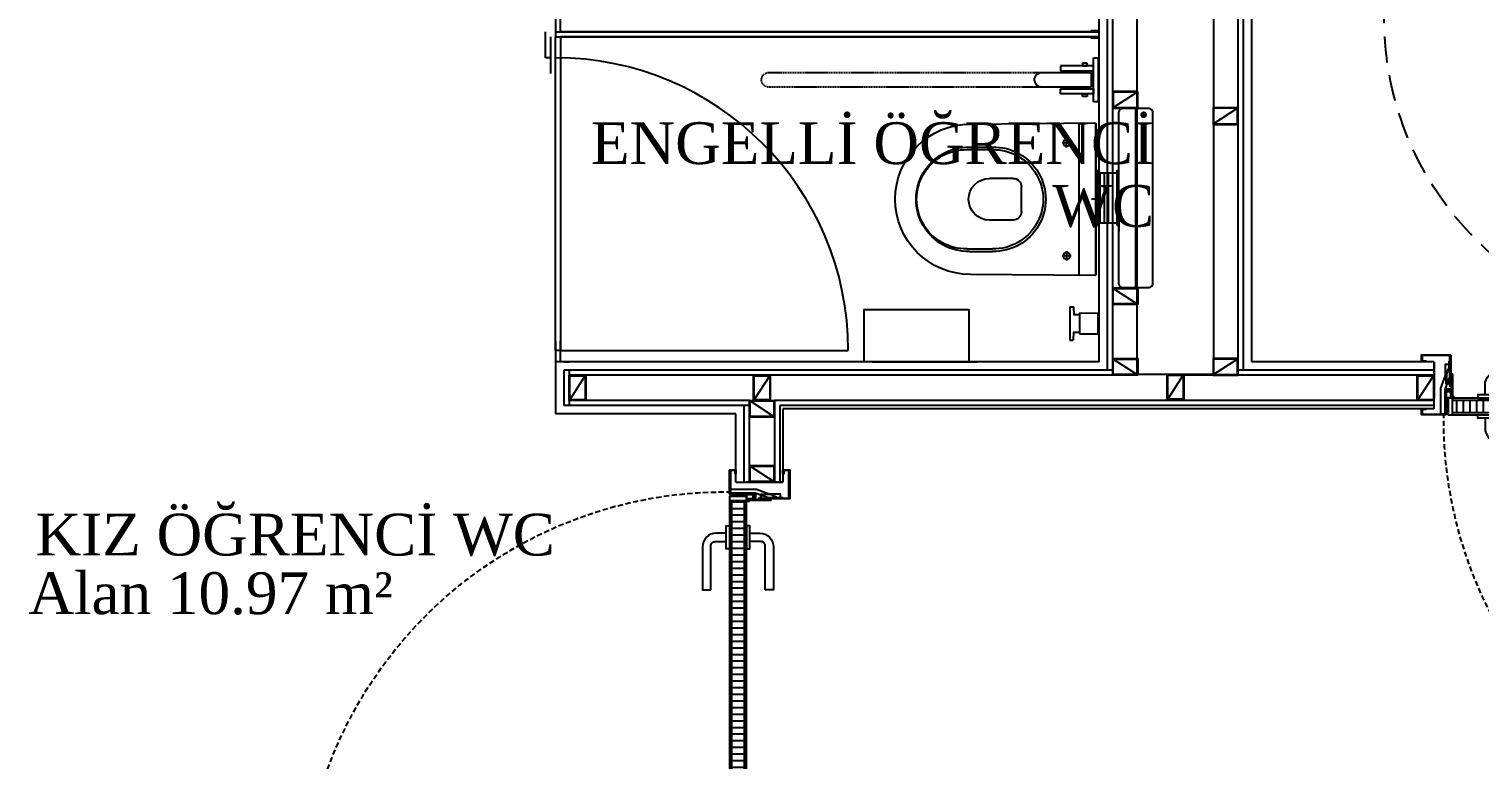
# Model space of a CAD drawing. Header units: millimetres. Extents: x -29311 to -3405, y 28913 to 42880.
# Drawn here: x -17396 to -17049.3, y 32018.8 to 32193.4 of the extents above; entities that cross this region are included whole.
import ezdxf
from ezdxf.enums import TextEntityAlignment as Align

# ---------------------------------------------------------------- set-up
doc = ezdxf.new("R2010")
doc.units = ezdxf.units.MM
for name, pattern in [('( Hidden )', [0.375, 0.25, -0.125]), ('CENTER2', [1.125, 0.75, -0.125, 0.125, -0.125]), ('DASHED2', [0.375, 0.25, -0.125]), ('HIDDEN', [0.375, 0.25, -0.125])]:
    doc.linetypes.add(name, pattern=pattern)
for name, color, linetype in [('A-DUVAR-ALCIPAN', 9, 'Continuous'), ('A-DUVAR-ALCIPAN-CELIK', 144, 'Continuous'), ('A-DUVAR-TARAMA', 251, 'Continuous'), ('A-KAPI-AHSAP', 245, 'Continuous'), ('A-KAPI-AKSESUAR', 206, 'Continuous'), ('A-KAPI-METAL', 84, 'Continuous'), ('A-KAPI-PROFIL', 206, 'Continuous'), ('A-KAPLAMA-AHSAP', 34, 'Continuous'), ('A-KAPLAMA-SERAMIK', 31, 'Continuous'), ('A-SIVA-ALCIPAN', 247, 'Continuous'), ('A-TEFRIS-SABIT', 177, 'Continuous'), ('A-YAZI', 136, 'Continuous')]:
    doc.layers.add(name, color=color, linetype=linetype)
doc.layers.add('MB_TERFİS', color=253, linetype='Continuous', lineweight=20)
doc.styles.add('YAZ', font='times.ttf', dxfattribs={"height": 0.12})
doc.styles.add('YAZ-50', font='times.ttf', dxfattribs={"width": 0.9})

# ---------------------------------------------------------------- blocks, each defined once
blk = doc.blocks.new('A$C7B0C6078')
for p, q in [((439.9, 361.7), (439.9, 3.3)), ((172.1, 301.2), (232.8, 301.2)), ((177.2, 307.5), (232.7, 307.5)), ((281.7, 232.5), (225.5, 232.5)), ((301.7, 212.5), (301.7, 152.5)), ((175.5, 182.5), (175.5, 182.5)), ((281.7, 132.5), (225.5, 132.5)), ((172.1, 63.8), (232.8, 63.8)), ((177.2, 57.5), (232.7, 57.5))]:
    blk.add_line(p, q)
at = {"color": 4, "linetype": 'CENTER2', "ltscale": 30}
for p, q in [((421, 317.5), (398.9, 317.5)), ((409.9, 306.4), (409.9, 328.6)), ((488.8, 182.5), (469.4, 182.5)), ((421, 47.5), (398.9, 47.5)), ((409.9, 58.6), (409.9, 36.4))]:
    blk.add_line(p, q, dxfattribs=at)
blk.add_lwpolyline([(480, 362, 0.416782), (477, 365), (180, 362.5, 1), (180, 2.5), (477, 0, 0.416585), (480, 3)], format="xyb", close=True)
for centre in [(409.9, 317.5), (409.9, 47.5)]:
    blk.add_circle(centre, 8)
for centre, radius, start, end in [((442.9, 361.7), 3, 90.4828, 180), ((174.9, 182.5), 125, 88.9853, 271.0147), ((169.9, 182.5), 118.7, 88.9853, 271.0147), ((234.9, 182.5), 125, 268.9853, 91.0147), ((234.9, 182.5), 118.7, 268.9853, 91.0147), ((225.5, 182.5), 50, 90, 180), ((281.7, 212.5), 20, 0, 90), ((225.5, 182.5), 50, 180, 270), ((281.7, 152.5), 20, 270, 0), ((442.9, 3.3), 3, 180, 269.5172)]:
    blk.add_arc(centre, radius, start, end)
blk = doc.blocks.new('engelli_bar')
for p, q in [((-2978.43, -757.43, 0), (-2978.43, -758.55, 0)), ((-2967.93, -757.43, 0), (-2978.43, -757.43, 0)), ((-2978.43, -758.55, 0), (-2967.93, -758.55, 0)), ((-2975.31, -758.55, 0), (-2976.52, -758.55, 0)), ((-2976.52, -758.55, 0), (-2976.52, -766.45, 0)), ((-2975.31, -766.45, 0), (-2975.31, -758.55, 0)), ((-2971.43, -759.1, 0), (-2974.93, -759.1, 0)), ((-2974.93, -759.1, 0), (-2974.93, -770.91, 0)), ((-2971.04, -758.55, 0), (-2969.83, -758.55, 0)), ((-2971.04, -766.45, 0), (-2971.04, -758.55, 0)), ((-2969.83, -758.55, 0), (-2969.83, -766.45, 0)), ((-2967.93, -758.55, 0), (-2967.93, -757.43, 0)), ((-2976.52, -760.08, 0), (-2977.18, -760.08, 0)), ((-2977.18, -760.08, 0), (-2977.18, -761.18, 0)), ((-2977.18, -761.18, 0), (-2976.52, -761.18, 0)), ((-2976.52, -761.18, 0), (-2976.52, -760.08, 0)), ((-2969.83, -760.08, 0), (-2969.17, -760.08, 0)), ((-2969.83, -761.18, 0), (-2969.83, -760.08, 0)), ((-2969.17, -761.18, 0), (-2969.83, -761.18, 0)), ((-2969.17, -760.08, 0), (-2969.17, -761.18, 0)), ((-2976.52, -766.45, 0), (-2975.31, -766.45, 0)), ((-2969.83, -766.45, 0), (-2971.04, -766.45, 0))]:
    blk.add_line(p, q)
at = {"color": 252, "linetype": 'DASHED2', "ltscale": 0.25}
for p, q in [((-2974.93, -770.91, 0), (-2974.93, -836.18, 0)), ((-2971.43, -836.18, 0), (-2971.43, -770.89, 0))]:
    blk.add_line(p, q, dxfattribs=at)
at = {"elevation": 0}
blk.add_lwpolyline([(-2971.43, -770.89), (-2971.43, -759.1)], dxfattribs=at)
for start, end in [(180, 270), (269.999, 0)]:
    blk.add_arc((-2973.18, -770.89, 0), 1.75, start, end)
at = {"color": 252, "linetype": 'DASHED2', "ltscale": 0.25}
for start, end in [(180, 270), (269.999, 0)]:
    blk.add_arc((-2973.18, -836.18, 0), 1.75, start, end, dxfattribs=at)
blk = doc.blocks.new('WC')
at = {"layer": 'A-TEFRIS-SABIT'}
for p, q in [((83781.92, 725.33), (83781.92, 733.33)), ((83781.92, 733.33), (83782.64, 733.31)), ((83782.83, 733.12), (83782.92, 731.48)), ((83784.27, 726.83), (83784.27, 731.83)), ((83784.27, 731.83), (83788.67, 731.79)), ((83788.73, 731.74), (83788.73, 726.91)), ((83782.95, 731.45), (83784.27, 731.43)), ((83781.92, 725.33), (83782.64, 725.34)), ((83782.83, 725.53), (83782.92, 727.17)), ((83782.95, 727.2), (83784.27, 727.22)), ((83784.27, 726.83), (83788.67, 726.86)), ((83788.21, 717.6), (83788.21, 681.65))]:
    blk.add_line(p, q, dxfattribs=at)
for points in [[(83732.79, 738.48), (83732.79, 725.98), (83757.79, 725.98), (83757.79, 738.48)], [(83788.21, 705.83), (83788.71, 705.83), (83788.71, 692.83), (83788.21, 692.83), (83788.21, 705.83)], [(83793.21, 705.83), (83793.71, 705.83), (83793.71, 692.83), (83793.21, 692.83), (83793.21, 705.83)]]:
    blk.add_lwpolyline(points, close=True, dxfattribs=at)
blk.add_lwpolyline([(83801.71, 678.83), (83801.71, 719.83, 0.414214), (83800.71, 720.83), (83794.71, 720.83, 0.414214), (83793.71, 719.83), (83793.71, 678.83, 0.414214), (83794.71, 677.83), (83800.71, 677.83, 0.414214)], format="xyb", close=True, dxfattribs=at)
blk.add_lwpolyline([(83801.71, 678.83), (83801.71, 719.83, 0.414214), (83800.71, 720.83), (83794.71, 720.83, 0.414214), (83793.71, 719.83), (83793.71, 678.83, 0.414214), (83794.71, 677.83), (83800.71, 677.83, 0.414214)], format="xyb", close=True, dxfattribs=at)
for points in [[(83797.71, 720.83), (83797.71, 677.83)], [(83788.21, 705.83), (83788.21, 692.83)], [(83788.21, 705.83), (83788.21, 692.83)], [(83793.21, 705.33), (83788.71, 705.33)], [(83789.21, 705.33), (83789.21, 693.33)], [(83790.21, 705.33), (83790.21, 693.33)], [(83791.21, 705.33), (83791.21, 693.33)], [(83792.21, 705.33), (83792.21, 693.33)], [(83793.71, 700.17), (83793.71, 707.33)], [(83788.71, 693.33), (83793.21, 693.33)]]:
    blk.add_lwpolyline(points, dxfattribs=at)
for centre, radius, start, end in [((83782.63, 733.11), 0.2, 3.0835, 89), ((83788.68, 731.74), 0.05, 0, 89.5), ((83782.95, 731.48), 0.03, 183.0835, 269), ((83782.63, 725.54), 0.2, 271, 356.9165), ((83782.95, 727.17), 0.03, 91, 176.9165), ((83788.68, 726.91), 0.05, 270.5, 360)]:
    blk.add_arc(centre, radius, start, end, dxfattribs=at)
at = {"layer": 'A-TEFRIS-SABIT', "xscale": 0.1, "yscale": 0.1, "zscale": 0.1}
blk.add_blockref('A$C7B0C6078', (83740.21, 681.38), dxfattribs=at)
at = {"layer": 'A-TEFRIS-SABIT', "rotation": 270}
blk.add_blockref('engelli_bar', (84546.15, -2302.12, 0), dxfattribs=at)
blk = doc.blocks.new('A$C1989330F')
at = {"layer": 'A-KAPI-AKSESUAR'}
blk.add_lwpolyline([(27.5, 0), (-27.5, 0), (-27.5, -8), (27.5, -8)], close=True, dxfattribs=at)
blk.add_lwpolyline([(-125, -45), (-20, -45, 0.414214), (-10, -35), (-10, -8), (10, -8), (10, -32, -0.414214), (-23, -65), (-125, -65)], format="xyb", close=True, dxfattribs=at)
blk = doc.blocks.new('*U511')
at = {"ltscale": 12}
h = blk.add_hatch(dxfattribs=at)
h.set_pattern_fill('ANSI31', color=8, scale=5, angle=45)
h.set_pattern_definition([(90, (47.96, 20), (-15.875, 3e-15), [])])
h.paths.add_polyline_path([(1004, -130), (44, -130), (44, -160), (1004, -160)])
at = {"color": 8, "linetype": 'HIDDEN', "ltscale": 50}
blk.add_lwpolyline([(12.6, -176.2), (12.6, -1188.5, 0.417281), (1024.9, -165.6)], format="xyb", dxfattribs=at)
at = {"layer": 'A-KAPI-AHSAP'}
for points in [[(44, -165), (34, -165), (34, -148), (34, -148), (34, -125), (44, -125), (44, -165)], [(44, -125), (1004, -125)], [(1004, -165), (1004, -125), (1014, -125), (1014, -165), (1014, -165), (1014, -165), (1004, -165)], [(1004, -165), (44, -165)]]:
    blk.add_lwpolyline(points, dxfattribs=at)
blk.add_lwpolyline([(1004, -130), (44, -130), (44, -160), (1004, -160)], close=True, dxfattribs=at)
at = {"layer": 'A-KAPI-AKSESUAR'}
for radius in [10, 5, 4]:
    blk.add_circle((12, -175), radius, dxfattribs=at)
at = {"layer": 'A-KAPI-METAL'}
for points in [[(-29, -21.2), (39, -21.2, -0.414214), (40, -22.2), (40, -95.9), (38, -95.9), (38, -23.7, 0.414214), (37.5, -23.2), (-27.5, -23.2, 0.414214), (-28, -23.7), (-28, -35.2, 0.414214), (-27.5, -35.7), (-20, -35.7), (-20, -37.7), (-29, -37.7, -0.414214), (-30, -36.7), (-30, -22.2, -0.414214)], [(1077, -21.2), (1009, -21.2, 0.414214), (1008, -22.2), (1008, -95.9), (1010, -95.9), (1010, -23.7, -0.414214), (1010.5, -23.2), (1075.5, -23.2, -0.414214), (1076, -23.7), (1076, -35.2, -0.414214), (1075.5, -35.7), (1068, -35.7), (1068, -37.7), (1077, -37.7, 0.414214), (1078, -36.7), (1078, -22.2, 0.414214)], [(-30, -151, -0.414214), (-29, -150), (-20, -150), (-20, -152), (-27.5, -152, 0.414214), (-28, -152.5), (-28, -162.5, 0.414214), (-27.5, -163), (26.5, -163, 0.414214), (27, -162.5), (27, -105, -0.414214), (28.2, -104), (41, -104, -0.414154), (42, -105), (42, -119.5), (42, -82.6), (42, -68.4), (42, -82.6), (40, -82.6), (40, -68.4, -1), (44, -68.4), (44, -119.8, -0.934642), (40, -119.5), (40, -106.5, 0.414214), (39.5, -106), (29.5, -106, 0.414214), (29, -106.5), (29, -164, -0.414214), (28, -165), (-29, -165, -0.414214), (-30, -164)], [(1078, -151, 0.414214), (1077, -150), (1068, -150), (1068, -152), (1075.5, -152, -0.414214), (1076, -152.5), (1076, -162.5, -0.414214), (1075.5, -163), (1021.5, -163, -0.414214), (1021, -162.5), (1021, -104, 0.414214), (1019.7, -103), (1007, -103, 0.414154), (1006, -104), (1005.9, -119.5), (1006, -82.6), (1006, -68.4), (1006, -82.6), (1008, -82.6), (1008, -68.4, 1), (1004, -68.4), (1004, -119.8, 0.938583), (1007.9, -119.5), (1008, -105.5, -0.414214), (1008.5, -105), (1018.4, -105, -0.414214), (1019, -105.5), (1019, -164, 0.414214), (1020, -165), (1077, -165, 0.414214), (1078, -164)]]:
    blk.add_lwpolyline(points, format="xyb", close=True, dxfattribs=at)
at = {"layer": 'A-KAPI-PROFIL'}
for points in [[(16.5, -100.9), (27.5, -70.4), (27.5, -36.5), (37.5, -36.5), (37.5, -72.2), (25.9, -104.3), (25.9, -163), (16.5, -163)], [(1031.5, -100.9), (1020.5, -70.4), (1020.5, -43.8), (1010.5, -43.8), (1010.5, -72.2), (1022.1, -104.3), (1022.1, -163), (1031.5, -163)]]:
    blk.add_lwpolyline(points, close=True, dxfattribs=at)
for points in [[(36.5, -36.8), (37.5, -36.8), (37.5, -52.5), (29.6, -66.1), (29.6, -89.8), (36.6, -89.8), (36.6, -90.8), (28.6, -90.8), (28.6, -65.8), (36.5, -52.2), (36.5, -36.8)], [(1011.5, -36.8), (1010.5, -36.8), (1010.5, -52.5), (1018.3, -66.1), (1018.3, -89.8), (1011.3, -89.8), (1011.3, -90.8), (1019.3, -90.8), (1019.3, -65.8), (1011.5, -52.2), (1011.5, -36.8)]]:
    blk.add_lwpolyline(points, dxfattribs=at)
at = {"layer": 'A-KAPI-PROFIL', "color": 8}
for points in [[(39.7, -111.2, 0.414214), (37.7, -109.2), (31.3, -109.2, 0.414214), (29.3, -111.2), (29.3, -122, 0.414214), (31.3, -124), (45.3, -124, 0.414214), (46.3, -123), (46.3, -120, 1), (44.3, -120), (44.3, -121.5), (39.7, -121.5)], [(1018.7, -111.2, 0.414214), (1016.7, -109.2), (1010.2, -109.2, 0.414214), (1008.2, -111.2), (1008.2, -121.5), (1003.7, -121.5), (1003.7, -120, 1), (1001.7, -120), (1001.7, -123, 0.414214), (1002.7, -124), (1014, -124), (1016.7, -124, 0.414214), (1018.7, -122)]]:
    blk.add_lwpolyline(points, format="xyb", close=True, dxfattribs=at)
at = {"layer": 'DEFPOINTS', "linetype": 'ByBlock', "ltscale": 12}
for p, q in [((0, -37.7), (0, -150)), ((1048, -37.7), (1048, -125))]:
    blk.add_line(p, q, dxfattribs=at)
at = {"ltscale": 12, "xscale": -1, "rotation": 180}
blk.add_blockref('A$C1989330F', (916, -125), dxfattribs=at)
at = {"ltscale": 12}
blk.add_blockref('A$C1989330F', (916, -165), dxfattribs=at)
blk = doc.blocks.new('40 60')
at = {"layer": 'A-DUVAR-ALCIPAN-CELIK'}
for points in [[(82132.16, 6001.66), (82132.16, 6007.66), (82128.16, 6007.66), (82128.16, 6001.66)], [(82132.01, 6001.81), (82132.01, 6007.51), (82128.31, 6007.51), (82128.31, 6001.81)]]:
    blk.add_lwpolyline(points, close=True, dxfattribs=at)
blk.add_lwpolyline([(82128.31, 6007.51), (82132.01, 6001.81)], dxfattribs=at)

msp = doc.modelspace()

# ---------------------------------------------------------------- hatches: boundary and pattern name
at = {"layer": 'A-TEFRIS-SABIT'}
h = msp.add_hatch(color=256, dxfattribs=at)
h.dxf.hatch_style = 1
h.paths.add_polyline_path([(-17140.31, 32191.51), (-17142.11, 32191.51), (-17142.11, 32191.31), (-17140.11, 32191.31), (-17140.11, 32192.91), (-17142.11, 32192.91), (-17142.11, 32192.71), (-17140.31, 32192.71)])
h = msp.add_hatch(color=256, dxfattribs=at)
h.dxf.hatch_style = 1
h.paths.add_polyline_path([(-17140.31, 32192.71), (-17142.11, 32192.71), (-17142.11, 32192.91), (-17140.11, 32192.91), (-17140.11, 32191.31), (-17142.11, 32191.31), (-17142.11, 32191.51), (-17140.31, 32191.51)])

# ---------------------------------------------------------------- linework, layer by layer
at = {"layer": 'A-DUVAR-ALCIPAN'}
for p, q in [((-17138.11, 32111.81), (-17138.11, 32364.82)), ((-17136.86, 32110.56), (-17136.86, 32364.87)), ((-17106.86, 32110.56), (-17106.86, 32357.88)), ((-17105.61, 32111.81), (-17105.61, 32356.63)), ((-17223.74, 32084.97), (-17223.74, 32104.56)), ((-17217.74, 32104.56), (-17217.74, 32084.97)), ((-17224.99, 32084.97), (-17224.99, 32103.31)), ((-17216.49, 32103.31), (-17216.49, 32084.97))]:
    msp.add_line(p, q, dxfattribs=at)
for points in [[(-17268.11, 32111.81), (-17268.11, 32103.31)], [(-17136.86, 32111.81), (-17268.11, 32111.81)], [(-17266.86, 32111.81), (-17266.86, 32103.31)], [(-17060.04, 32111.81), (-17106.86, 32111.81)], [(-17136.86, 32110.56), (-17266.86, 32110.56)], [(-17060.04, 32110.56), (-17119.87, 32110.56)], [(-17223.74, 32104.56), (-17266.86, 32104.56)], [(-17060.04, 32104.56), (-17217.74, 32104.56)], [(-17223.74, 32103.31), (-17268.11, 32103.31)], [(-17060.04, 32103.31), (-17216.49, 32103.31)]]:
    msp.add_lwpolyline(points, dxfattribs=at)
at = {"layer": 'A-DUVAR-ALCIPAN-CELIK'}
msp.add_lwpolyline([(-17131.01, 32364.34), (-17112.74, 32364.34), (-17112.74, 32110.71), (-17131.01, 32110.71)], close=True, dxfattribs=at)
at = {"layer": 'A-DUVAR-TARAMA', "linetype": '( Hidden )', "ltscale": 25}
msp.add_circle((-16996.95, 32196.02), 75, dxfattribs=at)
at = {"layer": 'A-KAPLAMA-AHSAP'}
for p, q in [((-17270.11, 32197.71), (-17270.11, 32191.51)), ((-17268.91, 32192.71), (-17268.91, 32197.71)), ((-17272.52, 32186.51), (-17272.52, 32192.71)), ((-17271.32, 32191.51), (-17271.32, 32182.71)), ((-17270.11, 32192.71), (-17140.31, 32192.71)), ((-17270.11, 32191.51), (-17140.31, 32191.51)), ((-17140.31, 32192.71), (-17268.91, 32192.71)), ((-17140.31, 32191.51), (-17268.91, 32191.51)), ((-17271.28, 32186.51), (-17272.52, 32186.51)), ((-17271.92, 32186.51), (-17272.52, 32186.51)), ((-17270.11, 32118.81), (-17270.11, 32113.81)), ((-17268.91, 32113.81), (-17268.91, 32118.81)), ((-17269.35, 32116.51), (-17269.95, 32116.51))]:
    msp.add_line(p, q, dxfattribs=at)
msp.add_lwpolyline([(-17268.91, 32116.51), (-17270.11, 32116.51), (-17270.11, 32191.51), (-17268.91, 32191.51)], close=True, dxfattribs=at)
msp.add_lwpolyline([(-17268.91, 32116.51), (-17200.11, 32116.51)], dxfattribs=at)
msp.add_arc((-17270.11, 32116.51), 70, 0, 90, dxfattribs=at)
at = {"layer": 'A-KAPLAMA-SERAMIK', "ltscale": 0.1}
for p, q in [((-17140.11, 32113.81), (-17140.11, 32360.36)), ((-17103.61, 32113.81), (-17103.61, 32354.63)), ((-17226.99, 32084.97), (-17226.99, 32101.31))]:
    msp.add_line(p, q, dxfattribs=at)
for points in [[(-17270.11, 32113.81), (-17270.11, 32101.31)], [(-17140.11, 32113.81), (-17270.11, 32113.81)], [(-17060.04, 32113.81), (-17103.61, 32113.81)], [(-17226.99, 32101.31), (-17270.11, 32101.31)]]:
    msp.add_lwpolyline(points, dxfattribs=at)
at = {"layer": 'A-SIVA-ALCIPAN'}
msp.add_line((-17215.74, 32102.56), (-17215.74, 32084.97), dxfattribs=at)
for points in [[(-17060.04, 32113.81), (-17060.04, 32102.56)], [(-17060.04, 32102.56), (-17215.74, 32102.56)], [(-17226.99, 32084.97), (-17215.74, 32084.97)]]:
    msp.add_lwpolyline(points, dxfattribs=at)
at = {"layer": 'A-TEFRIS-SABIT'}
for p, q in [((-17140.11, 32192.91), (-17142.11, 32192.91)), ((-17142.11, 32192.91), (-17140.11, 32192.91)), ((-17142.11, 32192.71), (-17140.31, 32192.71)), ((-17140.31, 32192.71), (-17142.11, 32192.71)), ((-17140.31, 32191.51), (-17142.11, 32191.51)), ((-17142.11, 32191.51), (-17140.31, 32191.51)), ((-17142.11, 32191.31), (-17140.11, 32191.31)), ((-17140.11, 32191.31), (-17142.11, 32191.31)), ((-17268.11, 32113.81), (-17266.91, 32113.81)), ((-17194.35, 32113.81), (-17169.35, 32113.81))]:
    msp.add_line(p, q, dxfattribs=at)

# ---------------------------------------------------------------- block references
at = {"layer": 'A-DUVAR-ALCIPAN-CELIK'}
for p, rotation in [((-11129.21, -49953.7), 90), ((-23114.54, 114302.72), 270), ((-23114.54, 114242.72), 270)]:
    msp.add_blockref('40 60', p, dxfattribs=dict(at, rotation=rotation))
at = {"layer": 'A-DUVAR-ALCIPAN-CELIK', "xscale": -1}
for p, rotation in [((-11129.21, 114259.62), 90), ((-11129.21, 114242.72), 90), ((-99395.02, 38112.22), 180), ((-99350.9, 38112.22), 180), ((-99252.03, 38112.37), 180), ((-99192.2, 38112.22), 180), ((-11216.09, 114232.72), 90), ((-11216.09, 114217.13), 90)]:
    msp.add_blockref('40 60', p, dxfattribs=dict(at, rotation=rotation))
at = {"layer": 'A-KAPI-AHSAP', "xscale": -0.1, "yscale": 0.1, "zscale": 0.1}
msp.add_blockref('*U511', (-16955.23, 32117.58), dxfattribs=at)
at = {"layer": 'A-KAPI-AHSAP', "xscale": -0.1, "yscale": 0.1, "zscale": 0.1, "rotation": 270}
msp.add_blockref('*U511', (-17211.97, 31980.17), dxfattribs=at)
at = {"layer": 'MB_TERFİS', "extrusion": (0, 0, -1), "zscale": -1, "rotation": 180}
msp.add_blockref('WC', (100929.08, 32852.29), dxfattribs=at)

# ---------------------------------------------------------------- texts
at = {"layer": 'A-YAZI'}
for s, style, p in [('KIZ ÖĞRENCİ WC', 'YAZ', (-17332.36, 32067.45)), ('Alan 10.97 m²', 'YAZ-50', (-17352.57, 32053.43))]:
    msp.add_text(s, height=10, dxfattribs=dict(at, style=style)).set_placement(p, align=Align.CENTER)
at = {"layer": 'A-YAZI', "insert": (-17126.97, 32171.08), "char_height": 10, "width": 175.9417, "attachment_point": 3, "line_spacing_factor": 0.9, "style": 'YAZ'}
msp.add_mtext('\\pi-30,l40,t40;ENGELLİ ÖĞRENCİ \\PWC', dxfattribs=at)

doc.saveas('drawing.dxf')
